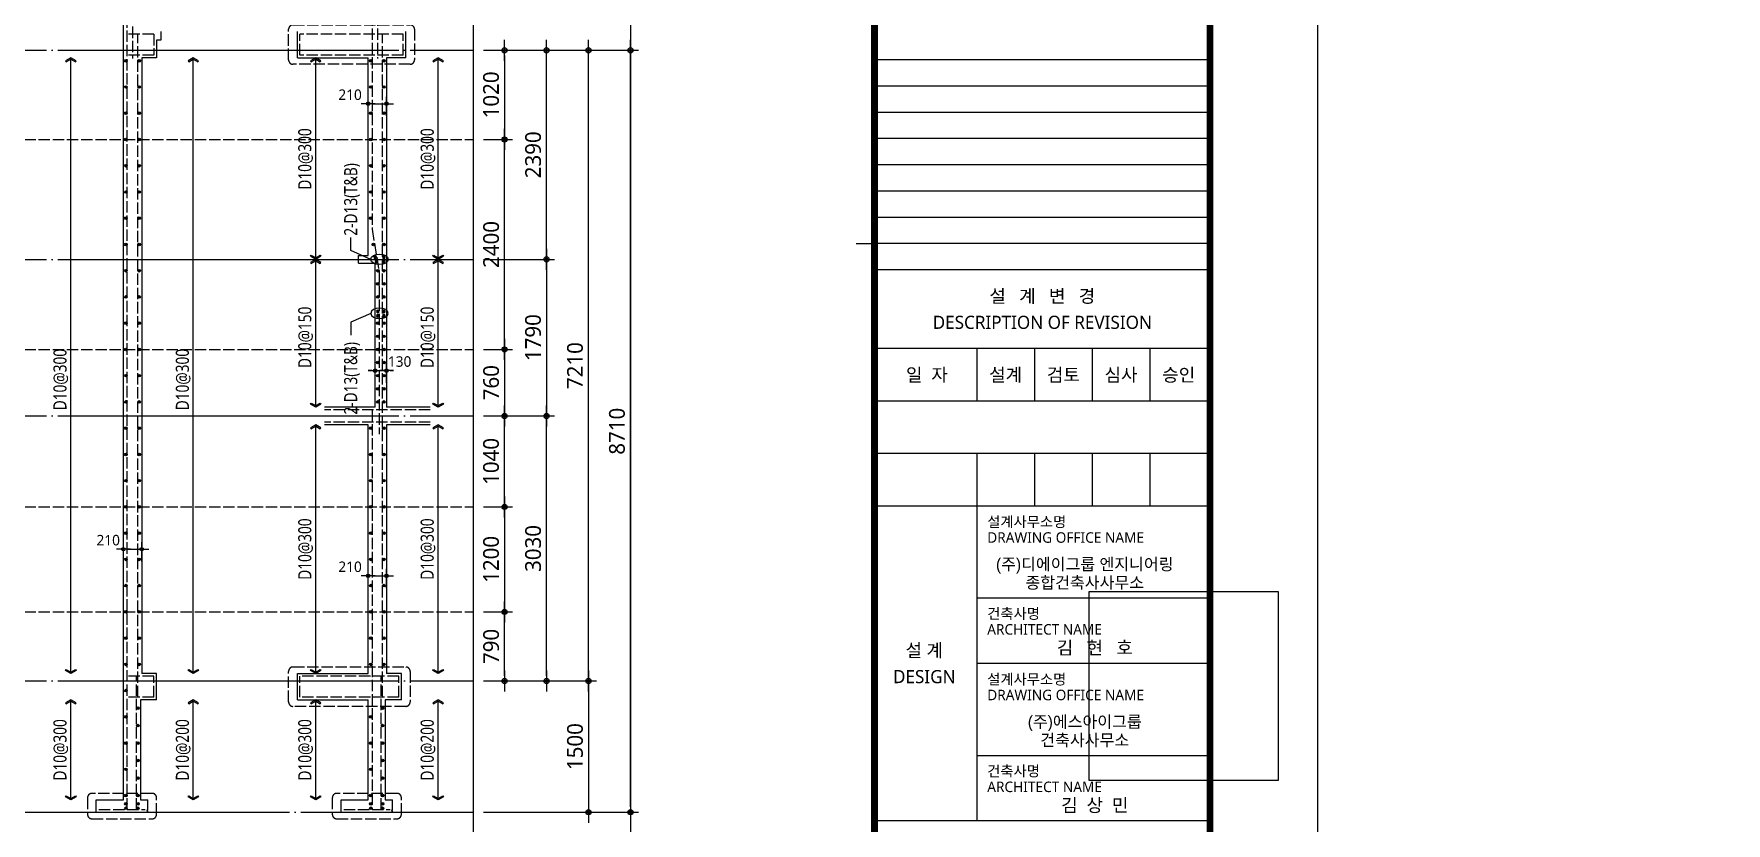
# Model space of a CAD drawing. Header units: millimetres. Extents: x 350420 to 672135, y -312840 to -44390.
# Drawn here: x 386196 to 405551, y -301645 to -292622 of the extents above; entities that cross this region are included whole.
import ezdxf
from ezdxf.enums import TextEntityAlignment as Align
from ezdxf.xclip import XClip

# ---------------------------------------------------------------- set-up
doc = ezdxf.new("R2010")
doc.units = ezdxf.units.MM
doc.header["$LTSCALE"] = 65
doc.header["$XCLIPFRAME"] = 0
for name, pattern in [('CEN', [62, 60, -1, 0, -1]), ('FORM_고양장항A-1BL-S-성능$0$HID', [2.3, 1.5, -0.8]), ('HID', [2.5, 2, -0.5]), ('XS-구조평면$0$CEN', [62, 60, -1, 0, -1]), ('XS-구조평면$0$HID', [2.3, 1.5, -0.8])]:
    doc.linetypes.add(name, pattern=pattern)
doc.layers.get('Defpoints').update_dxf_attribs({"color": 145})
for name, color, linetype in [('BAR', 2, 'Continuous'), ('BAR1', 3, 'Continuous'), ('BAR2', 3, 'HID'), ('BARR', 1, 'Continuous'), ('CEN', 1, 'CEN'), ('CEN1', 173, 'HID'), ('DIM', 7, 'Continuous'), ('FORM_고양장항A-1BL-S-성능$0$FORM', 7, 'Continuous'), ('FORM_고양장항A-1BL-S-성능$0$FTEXT', 3, 'Continuous'), ('FORM_고양장항A-1BL-S-성능$0$시흥장현 A-9BL(건축폼)$0$FORM TEXT', 7, 'Continuous'), ('LEADER', 7, 'Continuous'), ('T', 6, 'Continuous'), ('T1', 1, 'Continuous'), ('W1', 11, 'Continuous'), ('XS-구조평면$0$BEAM', 6, 'XS-구조평면$0$HID'), ('XS-구조평면$0$BEAM-1', 5, 'XS-구조평면$0$HID'), ('XS-구조평면$0$CEN', 1, 'XS-구조평면$0$CEN'), ('XS-구조평면$0$CROSS', 8, 'Continuous'), ('XS-구조평면$0$DASH', 8, 'Continuous'), ('XS-구조평면$0$DOWN', 9, 'Continuous'), ('XS-구조평면$0$STEEL', 9, 'Continuous'), ('XS-구조평면$0$W1', 4, 'Continuous'), ('XS-구조평면$0$W2', 9, 'Continuous'), ('XS-구조평면$0$발코니', 9, 'Continuous'), ('XS-구조평면$0$콘크리트난간', 9, 'Continuous'), ('단면', 4, 'Continuous')]:
    doc.layers.add(name, color=color, linetype=linetype)
for name, color, linetype, plot in [('DEFPOINT', 144, 'Continuous', False), ('FORM_고양장항A-1BL-S-성능$0$DEFPOINT', 144, 'Continuous', False), ('XS-구조평면$0$GRID', 166, 'Continuous', False), ('XS-구조평면$0$POINT', 7, 'Continuous', False)]:
    doc.layers.add(name, color=color, linetype=linetype, plot=plot)
doc.styles.add('FORM_고양장항A-1BL-S-성능$0$맑은고딕', font='malgun.ttf')
doc.styles.add('FORM_고양장항A-1BL-S-성능$0$시흥장현 A-9BL(건축폼)$0$FORM-의정부고산(건축)$0$돋움', font='Dotum.ttf')
doc.styles.add('XS-구조평면$0$맑은고딕', font='malgun.ttf')
doc.styles.add('맑은고딕', font='malgun.ttf')
doc.dimstyles.new('DIM_40', dxfattribs={"dimscale": 40, "dimtxt": 3, "dimasz": 1, "dimexe": 2, "dimexo": 1.5, "dimgap": 1, "dimtad": 1, "dimdec": 0, "dimzin": 0, "dimdsep": 46, "dimtxsty": '맑은고딕', "dimblk1": 'DIMDOT', "dimblk2": 'DIMDOT', "dimsah": 1, "dimcen": 0.09, "dimdle": 2, "dimclrd": 7, "dimclre": 7, "dimclrt": 6, "dimadec": 0, "dimazin": 0, "dimtfac": 1, "dimtdec": 0, "dimtix": 1, "dimtmove": 2, "dimatfit": 3, "dimldrblk": 'DIMDOT', "dimfxl": 0, "dimtolj": 1, "dimtzin": 0, "dimarcsym": 0})
doc.dimstyles.new('DIM_60', dxfattribs={"dimscale": 60, "dimtxt": 3, "dimasz": 1, "dimexe": 1.5, "dimexo": 2, "dimgap": 1, "dimtad": 1, "dimdec": 0, "dimzin": 0, "dimdsep": 46, "dimtxsty": '맑은고딕', "dimblk1": 'DIMDOT', "dimblk2": 'DIMDOT', "dimsah": 1, "dimcen": 0.09, "dimdle": 2, "dimclrd": 7, "dimclre": 7, "dimclrt": 3, "dimadec": 0, "dimazin": 0, "dimtfac": 1, "dimtdec": 0, "dimtix": 1, "dimtmove": 2, "dimatfit": 3, "dimldrblk": 'DIMDOT', "dimfxl": 0, "dimtolj": 1, "dimtzin": 0, "dimarcsym": 0})
picture_1 = doc.add_image_def('image1.jpg', size_in_pixel=(2126, 2126))
pattern_1 = [(180, (357657.822, -55557.577), (-43.75, 43.75), [43.75, -43.75])]

# ---------------------------------------------------------------- blocks, each defined once
blk = doc.blocks.new('XS-구조평면$0$U44AH-측-직')
at = {"layer": 'XS-구조평면$0$DASH'}
h = blk.add_hatch(dxfattribs=at)
h.set_pattern_fill('DASH', color=256, scale=350, style=0)
h.set_pattern_definition([(180, (363512.822, -52717.577), (-43.75, 43.75), [43.75, -43.75])])
h.paths.add_polyline_path([(5965, 6765), (6740, 6765), (6740, 7895), (5965, 7895)])
h = blk.add_hatch(dxfattribs=at)
h.set_pattern_fill('DASH', color=256, scale=350, style=0)
h.set_pattern_definition(pattern_1)
h.paths.add_polyline_path([(535, 3430), (535, 5075), (-60, 5075), (-60, 3430)])
at = {"layer": 'XS-구조평면$0$CEN'}
for p, q in [((0, 7925), (0, -1500)), ((3020, 7925), (3020, 4920)), ((5750, 7925), (5750, 6250)), ((5750, 7910), (6740, 7910)), ((6740, 7925), (6740, -1500)), ((0, 7710), (6740, 7710)), ((5450, 6550), (6740, 6550)), ((580, 5320), (580, 3130)), ((3060, 5320), (3060, 3130)), ((0, 5120), (3210, 5120)), ((3020, 3530), (3020, -1500)), ((0, 3330), (3210, 3330)), ((0, 0), (6740, 0)), ((5370, 0), (5370, -1500))]:
    blk.add_line(p, q, dxfattribs=at)
at = {"layer": 'XS-구조평면$0$POINT'}
for centre in [(0, 7710), (6740, 6550), (0, 0), (6740, 0)]:
    blk.add_circle(centre, 35, dxfattribs=at)
at = {"layer": 'XS-구조평면$0$STEEL'}
for p, q in [((5965, 7925), (6740, 7925)), ((5965, 7895), (6740, 7895))]:
    blk.add_line(p, q, dxfattribs=at)
at = {"layer": 'XS-구조평면$0$W1'}
for p, q in [((-360, 7925), (-360, -1500)), ((-60, 7925), (755, 7925)), ((755, 7625), (755, 7925)), ((2265, 7625), (2265, 7925)), ((2265, 7925), (3115, 7925)), ((3115, 7825), (3065, 7825)), ((3065, 7825), (3065, 7625)), ((3115, 7925), (3115, 7825)), ((4235, 7925), (4235, 7825)), ((4235, 7925), (5965, 7925)), ((4235, 7825), (4285, 7825)), ((4285, 7825), (4285, 7625)), ((5965, 7925), (5965, 6765)), ((-60, 7625), (755, 7625)), ((-60, 85), (-60, 7625)), ((2265, 7625), (3065, 7625)), ((4285, 7625), (5665, 7625)), ((5665, 7625), (5665, 6465)), ((2920, 6925), (2920, 6095)), ((2920, 6925), (3120, 6925)), ((3120, 6925), (3120, 6095)), ((5965, 6765), (6740, 6765)), ((5665, 6465), (6653, 6465)), ((6653, 6015), (6653, 6465)), ((2920, 6095), (3120, 6095)), ((6640, 535), (6640, 6015)), ((6640, 6015), (6653, 6015)), ((85, 3430), (3120, 3430)), ((85, 3243), (85, 3430)), ((3120, 3230), (3120, 3430)), ((390, 3243), (85, 3243)), ((390, 3230), (390, 3243)), ((390, 3230), (3120, 3230)), ((2920, 785), (2920, 2320)), ((2920, 2320), (3120, 2320)), ((3120, 785), (3120, 2320)), ((2920, 785), (3120, 785)), ((6640, 535), (6653, 535)), ((6653, 535), (6653, 85)), ((-60, 85), (1240, 85)), ((1240, -215), (1240, 85)), ((2750, 85), (3150, 85)), ((2750, -215), (2750, 85)), ((3150, -215), (3150, 85)), ((5260, 85), (6653, 85)), ((5260, -215), (5260, 85)), ((-60, -215), (1240, -215)), ((-60, -215), (-60, -1360)), ((2750, -215), (3150, -215)), ((5260, -215), (6740, -215)), ((5300, -925), (5440, -925)), ((5300, -925), (5300, -1360)), ((5440, -925), (5440, -1360)), ((6640, -1015), (6740, -1015)), ((6640, -1015), (6640, -1360)), ((-360, -1500), (1240, -1500)), ((-60, -1360), (1240, -1360)), ((1240, -1500), (1240, -1360)), ((2750, -1360), (3150, -1360)), ((2750, -1500), (2750, -1360)), ((2750, -1500), (3150, -1500)), ((3150, -1360), (3150, -1500)), ((5260, -1360), (5300, -1360)), ((5260, -1360), (5260, -1500)), ((5260, -1500), (5585, -1500)), ((5440, -1360), (5585, -1360)), ((5585, -1360), (5585, -1500)), ((6495, -1360), (6495, -1500)), ((6495, -1360), (6640, -1360)), ((6495, -1500), (6740, -1500))]:
    blk.add_line(p, q, dxfattribs=at)
at = {"layer": 'XS-구조평면$0$W2'}
for p, q in [((85, 5165), (3051, 5165)), ((85, 5165), (85, 5075)), ((85, 5075), (535, 5075)), ((535, 5075), (535, 3430)), ((625, 5075), (625, 3430)), ((625, 5075), (3051, 5075)), ((3051, 5075), (3051, 5165)), ((625, 3430), (535, 3430))]:
    blk.add_line(p, q, dxfattribs=at)
at = {"layer": 'XS-구조평면$0$발코니'}
for p, q in [((1240, -1360), (2750, -1360)), ((1240, -1500), (2750, -1500)), ((3150, -1360), (5260, -1360)), ((3150, -1500), (5260, -1500)), ((6495, -1360), (5585, -1360)), ((6495, -1500), (5585, -1500))]:
    blk.add_line(p, q, dxfattribs=at)
at = {"layer": 'XS-구조평면$0$콘크리트난간'}
for p, q in [((2265, 7925), (755, 7925)), ((2265, 7625), (755, 7625)), ((1240, 85), (2750, 85)), ((1240, -215), (2750, -215))]:
    blk.add_line(p, q, dxfattribs=at)
at = {"layer": 'Defpoints', "color": 0, "style": 'XS-구조평면$0$맑은고딕'}
blk.add_text('U44AH', height=50, dxfattribs=at).set_placement((160, -1550), align=Align.MIDDLE_LEFT)
blk = doc.blocks.new('XS-구조평면$0$U44AH')
at = {"layer": 'XS-구조평면$0$DASH'}
h = blk.add_hatch(dxfattribs=at)
h.set_pattern_fill('DASH', color=256, scale=350, style=0)
h.set_pattern_definition([(180, (363512.822, -52717.577), (-43.75, 43.75), [43.75, -43.75])])
h.paths.add_polyline_path([(5965, 6765), (6740, 6765), (6740, 7895), (5965, 7895)])
h = blk.add_hatch(dxfattribs=at)
h.set_pattern_fill('DASH', color=256, scale=350, style=0)
h.set_pattern_definition(pattern_1)
h.paths.add_polyline_path([(535, 3430), (535, 5075), (100, 5075), (100, 3430)])
at = {"layer": 'XS-구조평면$0$CEN'}
for p, q in [((0, 7925), (0, -1500)), ((3020, 7925), (3020, 4920)), ((5750, 7925), (5750, 6250)), ((5750, 7910), (6740, 7910)), ((6740, 7925), (6740, -1500)), ((0, 7710), (6740, 7710)), ((5450, 6550), (6740, 6550)), ((580, 5320), (580, 3130)), ((3060, 5320), (3060, 3130)), ((0, 5120), (3210, 5120)), ((3020, 3530), (3020, -1500)), ((0, 3330), (3210, 3330)), ((0, 0), (6740, 0)), ((5370, 0), (5370, -1500))]:
    blk.add_line(p, q, dxfattribs=at)
at = {"layer": 'XS-구조평면$0$POINT'}
for centre in [(0, 7710), (6740, 6550), (0, 0), (6740, 0)]:
    blk.add_circle(centre, 35, dxfattribs=at)
at = {"layer": 'XS-구조평면$0$STEEL'}
for p, q in [((5965, 7925), (6740, 7925)), ((5965, 7895), (6740, 7895))]:
    blk.add_line(p, q, dxfattribs=at)
at = {"layer": 'XS-구조평면$0$W1'}
for p, q in [((0, 7925), (755, 7925)), ((755, 7625), (755, 7925)), ((2265, 7625), (2265, 7925)), ((2265, 7925), (3115, 7925)), ((3115, 7825), (3065, 7825)), ((3065, 7825), (3065, 7625)), ((3115, 7925), (3115, 7825)), ((4235, 7925), (4235, 7825)), ((4235, 7925), (5965, 7925)), ((4235, 7825), (4285, 7825)), ((4285, 7825), (4285, 7625)), ((5965, 7925), (5965, 6765)), ((87, 7625), (755, 7625)), ((87, 7175), (87, 7625)), ((2265, 7625), (3065, 7625)), ((4285, 7625), (5665, 7625)), ((5665, 7625), (5665, 6465)), ((100, 7175), (87, 7175)), ((100, 3430), (100, 7175)), ((2920, 6925), (2920, 6095)), ((2920, 6925), (3120, 6925)), ((3120, 6925), (3120, 6095)), ((5965, 6765), (6740, 6765)), ((5665, 6465), (6653, 6465)), ((6653, 6015), (6653, 6465)), ((2920, 6095), (3120, 6095)), ((6640, 535), (6640, 6015)), ((6640, 6015), (6653, 6015)), ((100, 3430), (3120, 3430)), ((3120, 3230), (3120, 3430)), ((100, 535), (100, 3230)), ((100, 3230), (3120, 3230)), ((2920, 785), (2920, 2320)), ((2920, 2320), (3120, 2320)), ((3120, 785), (3120, 2320)), ((2920, 785), (3120, 785)), ((87, 535), (87, 85)), ((100, 535), (87, 535)), ((6640, 535), (6653, 535)), ((6653, 535), (6653, 85)), ((87, 85), (1240, 85)), ((1240, -215), (1240, 85)), ((2750, 85), (3150, 85)), ((2750, -215), (2750, 85)), ((3150, -215), (3150, 85)), ((5260, 85), (6653, 85)), ((5260, -215), (5260, 85)), ((100, -215), (1240, -215)), ((100, -215), (100, -1360)), ((2750, -215), (3150, -215)), ((5260, -215), (6740, -215)), ((5300, -925), (5440, -925)), ((5300, -925), (5300, -1360)), ((5440, -925), (5440, -1360)), ((6640, -1015), (6740, -1015)), ((6640, -1015), (6640, -1360)), ((0, -1500), (1240, -1500)), ((100, -1360), (1240, -1360)), ((1240, -1500), (1240, -1360)), ((2750, -1360), (3150, -1360)), ((2750, -1500), (2750, -1360)), ((2750, -1500), (3150, -1500)), ((3150, -1360), (3150, -1500)), ((5260, -1360), (5300, -1360)), ((5260, -1360), (5260, -1500)), ((5260, -1500), (5585, -1500)), ((5440, -1360), (5585, -1360)), ((5585, -1360), (5585, -1500)), ((6495, -1360), (6495, -1500)), ((6495, -1360), (6640, -1360)), ((6495, -1500), (6740, -1500))]:
    blk.add_line(p, q, dxfattribs=at)
at = {"layer": 'XS-구조평면$0$W2'}
for p, q in [((100, 5165), (3051, 5165)), ((100, 5165), (100, 5075)), ((100, 5075), (535, 5075)), ((535, 5075), (535, 3430)), ((625, 5075), (625, 3430)), ((625, 5075), (3051, 5075)), ((3051, 5075), (3051, 5165)), ((625, 3430), (535, 3430))]:
    blk.add_line(p, q, dxfattribs=at)
at = {"layer": 'XS-구조평면$0$발코니'}
for p, q in [((1240, -1360), (2750, -1360)), ((1240, -1500), (2750, -1500)), ((3150, -1360), (5260, -1360)), ((3150, -1500), (5260, -1500)), ((5585, -1360), (6495, -1360)), ((5585, -1500), (6495, -1500))]:
    blk.add_line(p, q, dxfattribs=at)
at = {"layer": 'XS-구조평면$0$콘크리트난간'}
for p, q in [((2265, 7925), (755, 7925)), ((2265, 7625), (755, 7625)), ((1240, 85), (2750, 85)), ((1240, -215), (2750, -215))]:
    blk.add_line(p, q, dxfattribs=at)
at = {"layer": 'Defpoints', "color": 0, "style": 'XS-구조평면$0$맑은고딕'}
blk.add_text('U44AH', height=50, dxfattribs=at).set_placement((160, -1550), align=Align.MIDDLE_LEFT)
blk = doc.blocks.new('XS-구조평면$0$44AH')
at = {"layer": 'XS-구조평면$0$CROSS'}
h = blk.add_hatch(dxfattribs=at)
h.set_pattern_fill('CROSS', color=256, scale=300)
h.set_pattern_definition([(0, (-630000, -15000), (75, 75), [37.5, -112.5]), (90, (-629981.25, -15018.75), (-75, 75), [37.5, -112.5])])
h.paths.add_polyline_path([(3051, 3430), (3051, 5075), (625, 5075), (625, 3430)])
at = {"layer": 'XS-구조평면$0$BEAM'}
blk.add_line((6640, -1015), (6640, -215), dxfattribs=at)
for points in [[(4285, 7625), (4285, 7925), (3065, 7925), (3065, 7625)], [(2920, 2320), (3120, 2320), (3120, 3230), (2920, 3230)]]:
    blk.add_lwpolyline(points, close=True, dxfattribs=at)
at = {"layer": 'XS-구조평면$0$BEAM-1'}
for p, q in [((3150, 85), (5260, 85)), ((5260, -215), (3150, -215)), ((5300, -925), (5300, -215)), ((5440, -925), (5440, -215))]:
    blk.add_line(p, q, dxfattribs=at)
at = {"layer": 'XS-구조평면$0$DOWN'}
blk.add_line((3051, 3430), (3051, 5075), dxfattribs=at)
at = {"layer": 'XS-구조평면$0$POINT'}
blk.add_circle((0, 0), 35, dxfattribs=at)
blk = doc.blocks.new('XS-구조평면', base_point=(1093553, 0))
at = {"layer": 'XS-구조평면$0$GRID'}
blk.add_line((0, 280000), (560000, 280000), dxfattribs=at)
at = {"xscale": -1.000000000000007, "rotation": 90}
for name in ['XS-구조평면$0$U44AH', 'XS-구조평면$0$44AH']:
    blk.add_blockref(name, (167710, 293480), dxfattribs=at)
at = {"rotation": 90}
for name in ['XS-구조평면$0$U44AH-측-직', 'XS-구조평면$0$44AH']:
    blk.add_blockref(name, (167710, 280000), dxfattribs=at)
blk = doc.blocks.new('DIMDOT')
at = {"layer": 'DIM', "linetype": 'Continuous'}
blk.add_line((-2, 0), (2, 0), dxfattribs=at)
for radius in [0.5, 0.25]:
    blk.add_circle((0, 0), radius, dxfattribs=at)
blk = doc.blocks.new('*D1602')
at = {"layer": 'Defpoints', "color": 0, "linetype": 'Continuous', "transparency": 16777216}
for p in [(391220, -292810), (393020, -292810), (391220, -301520)]:
    blk.add_point(p, dxfattribs=at)
at = {"layer": 'DIM', "color": 7, "linetype": 'Continuous', "lineweight": -2, "transparency": 16777216}
for p, q in [((391340, -292810), (393110, -292810)), ((393020, -301460), (393020, -292870)), ((391340, -301520), (393110, -301520))]:
    blk.add_line(p, q, dxfattribs=at)
at = {"layer": 'DIM', "color": 7, "linetype": 'Continuous', "lineweight": -2, "transparency": 16777216, "xscale": 60, "yscale": 60, "zscale": 60}
for p, rotation in [((393020, -292810), 90), ((393020, -301520), 270)]:
    blk.add_blockref('DIMDOT', p, dxfattribs=dict(at, rotation=rotation))
at = {"layer": 'DIM', "color": 3, "linetype": 'Continuous', "transparency": 16777216, "insert": (392866, -297165), "char_height": 180, "attachment_point": 5, "rotation": 90, "style": '맑은고딕'}
blk.add_mtext('\\A1;8710', dxfattribs=at)
blk = doc.blocks.new('*D1603')
at = {"layer": 'Defpoints', "color": 0, "linetype": 'Continuous', "transparency": 16777216}
for p in [(391220, -292810), (392540, -292810), (391220, -300020)]:
    blk.add_point(p, dxfattribs=at)
at = {"layer": 'DIM', "color": 7, "linetype": 'Continuous', "lineweight": -2, "transparency": 16777216}
for p, q in [((391340, -292810), (392630, -292810)), ((392540, -299960), (392540, -292870)), ((391340, -300020), (392630, -300020))]:
    blk.add_line(p, q, dxfattribs=at)
at = {"layer": 'DIM', "color": 7, "linetype": 'Continuous', "lineweight": -2, "transparency": 16777216, "xscale": 60, "yscale": 60, "zscale": 60}
for p, rotation in [((392540, -292810), 90), ((392540, -300020), 270)]:
    blk.add_blockref('DIMDOT', p, dxfattribs=dict(at, rotation=rotation))
at = {"layer": 'DIM', "color": 3, "linetype": 'Continuous', "transparency": 16777216, "insert": (392386, -296415), "char_height": 180, "attachment_point": 5, "rotation": 90, "style": '맑은고딕'}
blk.add_mtext('\\A1;7210', dxfattribs=at)
blk = doc.blocks.new('*D1604')
at = {"layer": 'Defpoints', "color": 0, "linetype": 'Continuous', "transparency": 16777216}
for p in [(391220, -300020), (391220, -301520), (392540, -301520)]:
    blk.add_point(p, dxfattribs=at)
at = {"layer": 'DIM', "color": 7, "linetype": 'Continuous', "lineweight": -2, "transparency": 16777216}
for p, q in [((391340, -300020), (392630, -300020)), ((392540, -300080), (392540, -301460)), ((391340, -301520), (392630, -301520))]:
    blk.add_line(p, q, dxfattribs=at)
at = {"layer": 'DIM', "color": 7, "linetype": 'Continuous', "lineweight": -2, "transparency": 16777216, "xscale": 60, "yscale": 60, "zscale": 60}
for p, rotation in [((392540, -300020), 90), ((392540, -301520), 270)]:
    blk.add_blockref('DIMDOT', p, dxfattribs=dict(at, rotation=rotation))
at = {"layer": 'DIM', "color": 3, "linetype": 'Continuous', "transparency": 16777216, "insert": (392386, -300770), "char_height": 180, "attachment_point": 5, "rotation": 90, "style": '맑은고딕'}
blk.add_mtext('\\A1;1500', dxfattribs=at)
blk = doc.blocks.new('*D1605')
at = {"layer": 'Defpoints', "color": 0, "linetype": 'Continuous', "transparency": 16777216}
for p in [(391220, -296990), (392060, -296990), (391220, -300020)]:
    blk.add_point(p, dxfattribs=at)
at = {"layer": 'DIM', "color": 7, "linetype": 'Continuous', "lineweight": -2, "transparency": 16777216}
for p, q in [((391340, -296990), (392150, -296990)), ((392060, -299960), (392060, -297050)), ((391340, -300020), (392150, -300020))]:
    blk.add_line(p, q, dxfattribs=at)
at = {"layer": 'DIM', "color": 7, "linetype": 'Continuous', "lineweight": -2, "transparency": 16777216, "xscale": 60, "yscale": 60, "zscale": 60}
for p, rotation in [((392060, -296990), 90), ((392060, -300020), 270)]:
    blk.add_blockref('DIMDOT', p, dxfattribs=dict(at, rotation=rotation))
at = {"layer": 'DIM', "color": 3, "linetype": 'Continuous', "transparency": 16777216, "insert": (391907, -298505), "char_height": 180, "attachment_point": 5, "rotation": 90, "style": '맑은고딕'}
blk.add_mtext('\\A1;3030', dxfattribs=at)
blk = doc.blocks.new('*D1606')
at = {"layer": 'Defpoints', "color": 0, "linetype": 'Continuous', "transparency": 16777216}
for p in [(391220, -295200), (391220, -296990), (392060, -296990)]:
    blk.add_point(p, dxfattribs=at)
at = {"layer": 'DIM', "color": 7, "linetype": 'Continuous', "lineweight": -2, "transparency": 16777216}
for p, q in [((391340, -295200), (392150, -295200)), ((392060, -295260), (392060, -296930)), ((391340, -296990), (392150, -296990))]:
    blk.add_line(p, q, dxfattribs=at)
at = {"layer": 'DIM', "color": 7, "linetype": 'Continuous', "lineweight": -2, "transparency": 16777216, "xscale": 60, "yscale": 60, "zscale": 60}
for p, rotation in [((392060, -295200), 90), ((392060, -296990), 270)]:
    blk.add_blockref('DIMDOT', p, dxfattribs=dict(at, rotation=rotation))
at = {"layer": 'DIM', "color": 3, "linetype": 'Continuous', "transparency": 16777216, "insert": (391906, -296095), "char_height": 180, "attachment_point": 5, "rotation": 90, "style": '맑은고딕'}
blk.add_mtext('\\A1;1790', dxfattribs=at)
blk = doc.blocks.new('*D1607')
at = {"layer": 'Defpoints', "color": 0, "linetype": 'Continuous', "transparency": 16777216}
for p in [(391220, -292810), (392060, -292810), (391220, -295200)]:
    blk.add_point(p, dxfattribs=at)
at = {"layer": 'DIM', "color": 7, "linetype": 'Continuous', "lineweight": -2, "transparency": 16777216}
for p, q in [((391340, -292810), (392150, -292810)), ((392060, -295140), (392060, -292870)), ((391340, -295200), (392150, -295200))]:
    blk.add_line(p, q, dxfattribs=at)
at = {"layer": 'DIM', "color": 7, "linetype": 'Continuous', "lineweight": -2, "transparency": 16777216, "xscale": 60, "yscale": 60, "zscale": 60}
for p, rotation in [((392060, -292810), 90), ((392060, -295200), 270)]:
    blk.add_blockref('DIMDOT', p, dxfattribs=dict(at, rotation=rotation))
at = {"layer": 'DIM', "color": 3, "linetype": 'Continuous', "transparency": 16777216, "insert": (391907, -294005), "char_height": 180, "attachment_point": 5, "rotation": 90, "style": '맑은고딕'}
blk.add_mtext('\\A1;2390', dxfattribs=at)
blk = doc.blocks.new('*D1627')
at = {"layer": 'Defpoints', "color": 0, "linetype": 'Continuous', "transparency": 16777216}
for p in [(391220, -290735), (391220, -292810), (393020, -292810)]:
    blk.add_point(p, dxfattribs=at)
at = {"layer": 'DIM', "color": 7, "linetype": 'Continuous', "lineweight": -2, "transparency": 16777216}
for p, q in [((391340, -290735), (393110, -290735)), ((393020, -290795), (393020, -292750)), ((391340, -292810), (393110, -292810))]:
    blk.add_line(p, q, dxfattribs=at)
at = {"layer": 'DIM', "color": 7, "linetype": 'Continuous', "lineweight": -2, "transparency": 16777216, "xscale": 60, "yscale": 60, "zscale": 60}
for p, rotation in [((393020, -290735), 90), ((393020, -292810), 270)]:
    blk.add_blockref('DIMDOT', p, dxfattribs=dict(at, rotation=rotation))
at = {"layer": 'DIM', "color": 3, "linetype": 'Continuous', "transparency": 16777216, "insert": (392867, -291772), "char_height": 180, "attachment_point": 5, "rotation": 90, "style": '맑은고딕'}
blk.add_mtext('\\A1;2075', dxfattribs=at)
blk = doc.blocks.new('보강근')
at = {"layer": 'BAR1'}
h = blk.add_hatch(color=256, dxfattribs=at)
edge = h.paths.add_edge_path()
edge.add_arc((0, 0), 15, 0, 360)
blk.add_circle((0, 0), 15, dxfattribs=at)
blk = doc.blocks.new('BAR')
at = {"layer": 'BARR'}
h = blk.add_hatch(color=256, dxfattribs=at)
edge = h.paths.add_edge_path()
edge.add_arc((0, 0), 15, 0, 360)
blk.add_circle((0, 0), 15, dxfattribs=at)
blk = doc.blocks.new('*D1650')
at = {"layer": 'Defpoints', "color": 0, "transparency": 16777216}
for p in [(390230, -298818), (390020, -299018), (390230, -299018)]:
    blk.add_point(p, dxfattribs=at)
at = {"layer": 'DIM', "color": 7, "lineweight": -2, "transparency": 16777216}
for p, q in [((390020, -298958), (390020, -298738)), ((390060, -298818), (390190, -298818)), ((390230, -298958), (390230, -298738))]:
    blk.add_line(p, q, dxfattribs=at)
at = {"layer": 'DIM', "color": 7, "lineweight": -2, "transparency": 16777216, "xscale": 40, "yscale": 40, "zscale": 40, "rotation": 180}
blk.add_blockref('DIMDOT', (390020, -298818), dxfattribs=at)
at = {"layer": 'DIM', "color": 7, "lineweight": -2, "transparency": 16777216, "xscale": 40, "yscale": 40, "zscale": 40}
blk.add_blockref('DIMDOT', (390230, -298818), dxfattribs=at)
at = {"layer": 'DIM', "color": 6, "transparency": 16777216, "insert": (389813, -298715), "char_height": 120, "attachment_point": 5, "style": '맑은고딕'}
blk.add_mtext('\\A1;210', dxfattribs=at)
blk = doc.blocks.new('*D1651')
at = {"layer": 'Defpoints', "color": 0, "transparency": 16777216}
for p in [(387430, -298514), (387220, -298714), (387430, -298714)]:
    blk.add_point(p, dxfattribs=at)
at = {"layer": 'DIM', "color": 7, "lineweight": -2, "transparency": 16777216}
for p, q in [((387220, -298654), (387220, -298434)), ((387430, -298654), (387430, -298434)), ((387260, -298514), (387390, -298514))]:
    blk.add_line(p, q, dxfattribs=at)
at = {"layer": 'DIM', "color": 7, "lineweight": -2, "transparency": 16777216, "xscale": 40, "yscale": 40, "zscale": 40, "rotation": 180}
blk.add_blockref('DIMDOT', (387220, -298514), dxfattribs=at)
at = {"layer": 'DIM', "color": 7, "lineweight": -2, "transparency": 16777216, "xscale": 40, "yscale": 40, "zscale": 40}
blk.add_blockref('DIMDOT', (387430, -298514), dxfattribs=at)
at = {"layer": 'DIM', "color": 6, "transparency": 16777216, "insert": (387047, -298411), "char_height": 120, "attachment_point": 5, "style": '맑은고딕'}
blk.add_mtext('\\A1;210', dxfattribs=at)
blk = doc.blocks.new('*D1652')
at = {"layer": 'Defpoints', "color": 0, "linetype": 'Continuous', "transparency": 16777216}
for p in [(391220, -299230), (391580, -299230), (391220, -300020)]:
    blk.add_point(p, dxfattribs=at)
at = {"layer": 'DIM', "color": 7, "linetype": 'Continuous', "lineweight": -2, "transparency": 16777216}
for p, q in [((391340, -299230), (391670, -299230)), ((391580, -299960), (391580, -299290)), ((391340, -300020), (391670, -300020))]:
    blk.add_line(p, q, dxfattribs=at)
at = {"layer": 'DIM', "color": 7, "linetype": 'Continuous', "lineweight": -2, "transparency": 16777216, "xscale": 60, "yscale": 60, "zscale": 60}
for p, rotation in [((391580, -299230), 90), ((391580, -300020), 270)]:
    blk.add_blockref('DIMDOT', p, dxfattribs=dict(at, rotation=rotation))
at = {"layer": 'DIM', "color": 3, "linetype": 'Continuous', "transparency": 16777216, "insert": (391427, -299625), "char_height": 180, "attachment_point": 5, "rotation": 90, "style": '맑은고딕'}
blk.add_mtext('\\A1;790', dxfattribs=at)
blk = doc.blocks.new('*D1653')
at = {"layer": 'Defpoints', "color": 0, "linetype": 'Continuous', "transparency": 16777216}
for p in [(391220, -298030), (391220, -299230), (391580, -299230)]:
    blk.add_point(p, dxfattribs=at)
at = {"layer": 'DIM', "color": 7, "linetype": 'Continuous', "lineweight": -2, "transparency": 16777216}
for p, q in [((391340, -298030), (391670, -298030)), ((391580, -298090), (391580, -299170)), ((391340, -299230), (391670, -299230))]:
    blk.add_line(p, q, dxfattribs=at)
at = {"layer": 'DIM', "color": 7, "linetype": 'Continuous', "lineweight": -2, "transparency": 16777216, "xscale": 60, "yscale": 60, "zscale": 60}
for p, rotation in [((391580, -298030), 90), ((391580, -299230), 270)]:
    blk.add_blockref('DIMDOT', p, dxfattribs=dict(at, rotation=rotation))
at = {"layer": 'DIM', "color": 3, "linetype": 'Continuous', "transparency": 16777216, "insert": (391426, -298630), "char_height": 180, "attachment_point": 5, "rotation": 90, "style": '맑은고딕'}
blk.add_mtext('\\A1;1200', dxfattribs=at)
blk = doc.blocks.new('*D1654')
at = {"layer": 'Defpoints', "color": 0, "linetype": 'Continuous', "transparency": 16777216}
for p in [(391220, -296990), (391580, -296990), (391220, -298030)]:
    blk.add_point(p, dxfattribs=at)
at = {"layer": 'DIM', "color": 7, "linetype": 'Continuous', "lineweight": -2, "transparency": 16777216}
for p, q in [((391340, -296990), (391670, -296990)), ((391580, -297970), (391580, -297050)), ((391340, -298030), (391670, -298030))]:
    blk.add_line(p, q, dxfattribs=at)
at = {"layer": 'DIM', "color": 7, "linetype": 'Continuous', "lineweight": -2, "transparency": 16777216, "xscale": 60, "yscale": 60, "zscale": 60}
for p, rotation in [((391580, -296990), 90), ((391580, -298030), 270)]:
    blk.add_blockref('DIMDOT', p, dxfattribs=dict(at, rotation=rotation))
at = {"layer": 'DIM', "color": 3, "linetype": 'Continuous', "transparency": 16777216, "insert": (391426, -297510), "char_height": 180, "attachment_point": 5, "rotation": 90, "style": '맑은고딕'}
blk.add_mtext('\\A1;1040', dxfattribs=at)
blk = doc.blocks.new('*D1655')
at = {"layer": 'Defpoints', "color": 0, "linetype": 'Continuous', "transparency": 16777216}
for p in [(391220, -292810), (391220, -293830), (391580, -293830)]:
    blk.add_point(p, dxfattribs=at)
at = {"layer": 'DIM', "color": 7, "linetype": 'Continuous', "lineweight": -2, "transparency": 16777216}
for p, q in [((391340, -292810), (391670, -292810)), ((391580, -292870), (391580, -293770)), ((391340, -293830), (391670, -293830))]:
    blk.add_line(p, q, dxfattribs=at)
at = {"layer": 'DIM', "color": 7, "linetype": 'Continuous', "lineweight": -2, "transparency": 16777216, "xscale": 60, "yscale": 60, "zscale": 60}
for p, rotation in [((391580, -292810), 90), ((391580, -293830), 270)]:
    blk.add_blockref('DIMDOT', p, dxfattribs=dict(at, rotation=rotation))
at = {"layer": 'DIM', "color": 3, "linetype": 'Continuous', "transparency": 16777216, "insert": (391426, -293320), "char_height": 180, "attachment_point": 5, "rotation": 90, "style": '맑은고딕'}
blk.add_mtext('\\A1;1020', dxfattribs=at)
blk = doc.blocks.new('*D1656')
at = {"layer": 'Defpoints', "color": 0, "linetype": 'Continuous', "transparency": 16777216}
for p in [(391220, -293830), (391580, -293830), (391220, -296230)]:
    blk.add_point(p, dxfattribs=at)
at = {"layer": 'DIM', "color": 7, "linetype": 'Continuous', "lineweight": -2, "transparency": 16777216}
for p, q in [((391340, -293830), (391670, -293830)), ((391580, -296170), (391580, -293890)), ((391340, -296230), (391670, -296230))]:
    blk.add_line(p, q, dxfattribs=at)
at = {"layer": 'DIM', "color": 7, "linetype": 'Continuous', "lineweight": -2, "transparency": 16777216, "xscale": 60, "yscale": 60, "zscale": 60}
for p, rotation in [((391580, -293830), 90), ((391580, -296230), 270)]:
    blk.add_blockref('DIMDOT', p, dxfattribs=dict(at, rotation=rotation))
at = {"layer": 'DIM', "color": 3, "linetype": 'Continuous', "transparency": 16777216, "insert": (391427, -295030), "char_height": 180, "attachment_point": 5, "rotation": 90, "style": '맑은고딕'}
blk.add_mtext('\\A1;2400', dxfattribs=at)
blk = doc.blocks.new('*D1657')
at = {"layer": 'Defpoints', "color": 0, "linetype": 'Continuous', "transparency": 16777216}
for p in [(391220, -296230), (391220, -296990), (391580, -296990)]:
    blk.add_point(p, dxfattribs=at)
at = {"layer": 'DIM', "color": 7, "linetype": 'Continuous', "lineweight": -2, "transparency": 16777216}
for p, q in [((391340, -296230), (391670, -296230)), ((391580, -296290), (391580, -296930)), ((391340, -296990), (391670, -296990))]:
    blk.add_line(p, q, dxfattribs=at)
at = {"layer": 'DIM', "color": 7, "linetype": 'Continuous', "lineweight": -2, "transparency": 16777216, "xscale": 60, "yscale": 60, "zscale": 60}
for p, rotation in [((391580, -296230), 90), ((391580, -296990), 270)]:
    blk.add_blockref('DIMDOT', p, dxfattribs=dict(at, rotation=rotation))
at = {"layer": 'DIM', "color": 3, "linetype": 'Continuous', "transparency": 16777216, "insert": (391427, -296610), "char_height": 180, "attachment_point": 5, "rotation": 90, "style": '맑은고딕'}
blk.add_mtext('\\A1;760', dxfattribs=at)
blk = doc.blocks.new('*D1695')
at = {"layer": 'Defpoints', "color": 0, "transparency": 16777216}
for p in [(390230, -296472), (390100, -296672), (390230, -296672)]:
    blk.add_point(p, dxfattribs=at)
at = {"layer": 'DIM', "color": 7, "lineweight": -2, "transparency": 16777216}
for p, q in [((390060, -296472), (390020, -296472)), ((390100, -296612), (390100, -296392)), ((390100, -296472), (390230, -296472)), ((390230, -296612), (390230, -296392)), ((390270, -296472), (390310, -296472))]:
    blk.add_line(p, q, dxfattribs=at)
at = {"layer": 'DIM', "color": 7, "lineweight": -2, "transparency": 16777216, "xscale": 40, "yscale": 40, "zscale": 40}
blk.add_blockref('DIMDOT', (390100, -296472), dxfattribs=at)
at = {"layer": 'DIM', "color": 7, "lineweight": -2, "transparency": 16777216, "xscale": 40, "yscale": 40, "zscale": 40, "rotation": 180}
blk.add_blockref('DIMDOT', (390230, -296472), dxfattribs=at)
at = {"layer": 'DIM', "color": 6, "transparency": 16777216, "insert": (390380, -296369), "char_height": 120, "attachment_point": 5, "style": '맑은고딕'}
blk.add_mtext('\\A1;130', dxfattribs=at)
blk = doc.blocks.new('*D1696')
at = {"layer": 'Defpoints', "color": 0, "transparency": 16777216}
for p in [(390230, -293421), (390020, -293621), (390230, -293621)]:
    blk.add_point(p, dxfattribs=at)
at = {"layer": 'DIM', "color": 7, "lineweight": -2, "transparency": 16777216}
for p, q in [((390020, -293561), (390020, -293341)), ((390230, -293561), (390230, -293341)), ((390060, -293421), (390190, -293421))]:
    blk.add_line(p, q, dxfattribs=at)
at = {"layer": 'DIM', "color": 7, "lineweight": -2, "transparency": 16777216, "xscale": 40, "yscale": 40, "zscale": 40, "rotation": 180}
blk.add_blockref('DIMDOT', (390020, -293421), dxfattribs=at)
at = {"layer": 'DIM', "color": 7, "lineweight": -2, "transparency": 16777216, "xscale": 40, "yscale": 40, "zscale": 40}
blk.add_blockref('DIMDOT', (390230, -293421), dxfattribs=at)
at = {"layer": 'DIM', "color": 6, "transparency": 16777216, "insert": (389813, -293319), "char_height": 120, "attachment_point": 5, "style": '맑은고딕'}
blk.add_mtext('\\A1;210', dxfattribs=at)
blk = doc.blocks.new('FORM_고양장항A-1BL-S-성능')
at = {"layer": 'FORM_고양장항A-1BL-S-성능$0$DEFPOINT', "linetype": 'FORM_고양장항A-1BL-S-성능$0$HID'}
for p, q in [((820, 327), (757, 327)), ((820, 317), (757, 317)), ((820, 307), (757, 307)), ((820, 297), (757, 297))]:
    blk.add_line(p, q, dxfattribs=at)
at = {"layer": 'FORM_고양장항A-1BL-S-성능$0$DEFPOINT', "color": 1}
blk.add_line((753, 297), (756, 297), dxfattribs=at)
at = {"layer": 'FORM_고양장항A-1BL-S-성능$0$DEFPOINT'}
blk.add_lwpolyline([(0, 594), (0, 0), (841, 0), (841, 594), (0, 594)], dxfattribs=at)
at = {"layer": 'FORM_고양장항A-1BL-S-성능$0$FORM'}
for p, q in [((820, 332), (757, 332)), ((820, 322), (757, 322)), ((820, 312), (757, 312)), ((820, 302), (757, 302)), ((820, 292), (757, 292)), ((820, 292), (757, 292)), ((820, 277), (757, 277)), ((776, 277), (776, 267)), ((787, 277), (787, 267)), ((798, 277), (798, 267)), ((809, 277), (809, 267)), ((820, 267), (757, 267)), ((820, 257), (757, 257)), ((776, 257), (776, 247)), ((787, 257), (787, 247)), ((798, 257), (798, 247)), ((809, 257), (809, 247)), ((820, 247), (757, 247)), ((776, 247), (776, 187)), ((776, 229.5), (820, 229.5)), ((820, 217), (776, 217)), ((776, 199.5), (820, 199.5)), ((820, 187), (757, 187))]:
    blk.add_line(p, q, dxfattribs=at)
for points in [[(25, 573), (25, 21), (757, 21), (757, 573)], [(26, 572), (26, 22), (756, 22), (756, 572)], [(757, 572), (757, 22), (820, 22), (820, 572)]]:
    blk.add_lwpolyline(points, close=True, dxfattribs=at)
at = {"layer": 'FORM_고양장항A-1BL-S-성능$0$FORM', "const_width": 1}
blk.add_lwpolyline([(25.5, 572.5), (25.5, 21.5), (756.5, 21.5), (756.5, 572.5)], close=True, dxfattribs=at)
blk.add_lwpolyline([(757, 21.5), (820.5, 21.5), (820.5, 572.5), (757, 572.5)], dxfattribs=at)
at = {"layer": 'FORM_고양장항A-1BL-S-성능$0$FORM'}
blk.add_lwpolyline([(757, 21), (821, 21), (821, 573), (757, 573)], dxfattribs=at)
at = {"layer": 'FORM_고양장항A-1BL-S-성능$0$FTEXT', "style": 'FORM_고양장항A-1BL-S-성능$0$맑은고딕'}
for s, p in [('설   계   변   경', (788.5, 287)), ('DESCRIPTION OF REVISION', (788.5, 282)), ('일  자', (766.5, 272)), ('설계', (781.5, 272)), ('검토', (792.5, 272)), ('심사', (803.5, 272)), ('승인', (814.5, 272)), ('설 계', (766, 219.5)), ('김   현   호', (798.5, 220)), ('DESIGN', (766, 214.5)), ('김  상  민', (798.5, 190))]:
    blk.add_text(s, height=2.5, dxfattribs=at).set_placement(p, align=Align.MIDDLE_CENTER)
for s, p in [('설계사무소명', (778, 244)), ('DRAWING OFFICE NAME', (778, 241)), ('건축사명', (778, 226.5)), ('ARCHITECT NAME', (778, 223.5)), ('설계사무소명', (778, 214)), ('DRAWING OFFICE NAME', (778, 211)), ('건축사명', (778, 196.5)), ('ARCHITECT NAME', (778, 193.5))]:
    blk.add_text(s, height=2, dxfattribs=at).set_placement(p, align=Align.MIDDLE_LEFT)
at = {"layer": 'FORM_고양장항A-1BL-S-성능$0$시흥장현 A-9BL(건축폼)$0$FORM TEXT', "color": 3, "style": 'FORM_고양장항A-1BL-S-성능$0$시흥장현 A-9BL(건축폼)$0$FORM-의정부고산(건축)$0$돋움'}
for s, p in [('(주)디에이그룹 엔지니어링', (796.59, 235.91)), ('종합건축사사무소', (796.59, 232.41)), ('(주)에스아이그룹', (796.59, 205.91)), ('건축사사무소', (796.59, 202.41))]:
    blk.add_text(s, height=2.25, dxfattribs=at).set_placement(p, align=Align.MIDDLE_CENTER)
at = {"color": 7, "true_color": 0xffffff}
image = blk.add_image(picture_1, insert=(797.45, 194.73), size_in_units=(36, 36), dxfattribs=at)
image.dxf.flags = 7

msp = doc.modelspace()

# ---------------------------------------------------------------- linework, layer by layer
at = {"layer": 'BAR2'}
for p, q in [((387265, -301490), (387265, -283115)), ((387325, -283115), (387325, -292905)), ((390065, -288175), (390065, -294855)), ((390125, -288175), (390125, -292905)), ((387570, -292625), (387265, -292625)), ((387385, -300205), (387385, -292625)), ((387570, -292625), (387570, -292865)), ((390420, -292625), (389240, -292625)), ((389240, -292865), (389240, -292625)), ((390185, -300205), (390185, -292625)), ((390420, -292865), (390420, -292625)), ((387570, -292865), (387265, -292865)), ((390420, -292865), (389240, -292865)), ((390065, -294855), (390145, -295335)), ((390145, -295335), (390145, -297200)), ((390730, -296920), (389520, -296920)), ((390730, -297060), (389520, -297060)), ((390065, -296920), (390065, -301490)), ((387570, -299965), (387265, -299965)), ((387370, -301490), (387370, -299965)), ((387570, -300205), (387570, -299965)), ((390370, -299965), (389240, -299965)), ((389240, -300205), (389240, -299965)), ((390170, -301490), (390170, -299965)), ((390370, -300205), (390370, -299965)), ((387570, -300205), (387265, -300205)), ((390370, -300205), (389240, -300205)), ((386940, -301490), (387470, -301490)), ((389740, -301490), (390270, -301490))]:
    msp.add_line(p, q, dxfattribs=at)
at = {"layer": 'CEN'}
for p, q in [((382440, -292810), (391220, -292810)), ((382440, -295200), (391220, -295200)), ((382440, -296990), (391220, -296990)), ((382440, -300020), (391220, -300020)), ((385220, -301520), (391220, -301520))]:
    msp.add_line(p, q, dxfattribs=at)
at = {"layer": 'CEN1'}
for p, q in [((381700, -293830), (391220, -293830)), ((381700, -296230), (391220, -296230)), ((381700, -298030), (391220, -298030)), ((381700, -299230), (391220, -299230))]:
    msp.add_line(p, q, dxfattribs=at)
at = {"layer": 'DEFPOINT'}
for points in [[(354980, -280095), (393020, -280095), (393020, -311020), (354980, -311020)], [(356780, -281595), (391220, -281595), (391220, -309520), (356780, -309520)]]:
    msp.add_lwpolyline(points, close=True, dxfattribs=at)
at = {"layer": 'LEADER', "linetype": 'HID'}
for points in [[(389160, -292520), (390500, -292520, -0.4142136), (390550, -292570), (390550, -292920, -0.4142136), (390500, -292970), (389160, -292970, -0.4142136), (389110, -292920), (389110, -292570, -0.4142136)], [(389160, -299860), (390450, -299860, -0.4142136), (390500, -299910), (390500, -300260, -0.4142136), (390450, -300310), (389160, -300310, -0.4142136), (389110, -300260), (389110, -299910, -0.4142136)], [(386860, -301595), (387550, -301595, 0.4142136), (387600, -301545), (387600, -301355, 0.4142136), (387550, -301305), (386860, -301305, 0.4142136), (386810, -301355), (386810, -301545, 0.4142136)], [(389660, -301595), (390350, -301595, 0.4142136), (390400, -301545), (390400, -301355, 0.4142136), (390350, -301305), (389660, -301305, 0.4142136), (389610, -301355), (389610, -301545, 0.4142136)]]:
    msp.add_lwpolyline(points, format="xyb", close=True, dxfattribs=at)
at = {"layer": 'LEADER'}
for points in [[(386620, -299935), (386560, -299900.4), (386567.5, -299887.4), (386620, -299917.7), (386672.5, -299887.4), (386680, -299900.4), (386620, -299935), (386620, -292895), (386560, -292929.6), (386567.5, -292942.6), (386620, -292912.3), (386672.5, -292942.6), (386680, -292929.6), (386620, -292895)], [(388020, -299935), (387960, -299900.4), (387967.5, -299887.4), (388020, -299917.7), (388072.5, -299887.4), (388080, -299900.4), (388020, -299935), (388020, -292895), (387960, -292929.6), (387967.5, -292942.6), (388020, -292912.3), (388072.5, -292942.6), (388080, -292929.6), (388020, -292895)], [(389420, -295200), (389360, -295165.4), (389367.5, -295152.4), (389420, -295182.7), (389472.5, -295152.4), (389480, -295165.4), (389420, -295200), (389420, -292895), (389360, -292929.6), (389367.5, -292942.6), (389420, -292912.3), (389472.5, -292942.6), (389480, -292929.6), (389420, -292895)], [(390820, -295200), (390760, -295165.4), (390767.5, -295152.4), (390820, -295182.7), (390872.5, -295152.4), (390880, -295165.4), (390820, -295200), (390820, -292895), (390760, -292929.6), (390767.5, -292942.6), (390820, -292912.3), (390872.5, -292942.6), (390880, -292929.6), (390820, -292895)], [(390050, -295200), (389820, -295100), (389820, -294950)], [(389420, -296890), (389360, -296855.4), (389367.5, -296842.4), (389420, -296872.7), (389472.5, -296842.4), (389480, -296855.4), (389420, -296890), (389420, -295200), (389360, -295234.6), (389367.5, -295247.6), (389420, -295217.3), (389472.5, -295247.6), (389480, -295234.6), (389420, -295200)], [(390820, -296890), (390760, -296855.4), (390767.5, -296842.4), (390820, -296872.7), (390872.5, -296842.4), (390880, -296855.4), (390820, -296890), (390820, -295200), (390760, -295234.6), (390767.5, -295247.6), (390820, -295217.3), (390872.5, -295247.6), (390880, -295234.6), (390820, -295200)], [(390050, -295817.6), (389820, -295917.6), (389820, -296067.6)], [(389420, -299935), (389360, -299900.4), (389367.5, -299887.4), (389420, -299917.7), (389472.5, -299887.4), (389480, -299900.4), (389420, -299935), (389420, -297090), (389360, -297124.6), (389367.5, -297137.6), (389420, -297107.3), (389472.5, -297137.6), (389480, -297124.6), (389420, -297090)], [(390820, -299935), (390760, -299900.4), (390767.5, -299887.4), (390820, -299917.7), (390872.5, -299887.4), (390880, -299900.4), (390820, -299935), (390820, -297090), (390760, -297124.6), (390767.5, -297137.6), (390820, -297107.3), (390872.5, -297137.6), (390880, -297124.6), (390820, -297090)], [(386620, -301380), (386560, -301345.4), (386567.5, -301332.4), (386620, -301362.7), (386672.5, -301332.4), (386680, -301345.4), (386620, -301380), (386620, -300235), (386560, -300269.6), (386567.5, -300282.6), (386620, -300252.3), (386672.5, -300282.6), (386680, -300269.6), (386620, -300235)], [(388020, -301380), (387960, -301345.4), (387967.5, -301332.4), (388020, -301362.7), (388072.5, -301332.4), (388080, -301345.4), (388020, -301380), (388020, -300235), (387960, -300269.6), (387967.5, -300282.6), (388020, -300252.3), (388072.5, -300282.6), (388080, -300269.6), (388020, -300235)], [(389420, -301380), (389360, -301345.4), (389367.5, -301332.4), (389420, -301362.7), (389472.5, -301332.4), (389480, -301345.4), (389420, -301380), (389420, -300235), (389360, -300269.6), (389367.5, -300282.6), (389420, -300252.3), (389472.5, -300282.6), (389480, -300269.6), (389420, -300235)], [(390820, -301380), (390760, -301345.4), (390767.5, -301332.4), (390820, -301362.7), (390872.5, -301332.4), (390880, -301345.4), (390820, -301380), (390820, -300235), (390760, -300269.6), (390767.5, -300282.6), (390820, -300252.3), (390872.5, -300282.6), (390880, -300269.6), (390820, -300235)]]:
    msp.add_lwpolyline(points, dxfattribs=at)
msp.add_ellipse((390150, -295200), major_axis=(-100, 0), ratio=0.6, dxfattribs=at)
at = {"layer": 'LEADER', "extrusion": (0, 0, -1)}
msp.add_ellipse((390150, -295817.6), major_axis=(-100, 0), ratio=0.6, dxfattribs=at)
at = {"layer": 'W1'}
for p, q in [((387650, -292595), (387650, -292695)), ((387650, -292695), (387600, -292695)), ((387600, -292695), (387600, -292895)), ((387600, -292895), (387430, -292895)), ((390100, -296890), (389520, -296890)), ((390730, -296890), (390230, -296890)), ((390020, -297090), (389520, -297090)), ((390730, -297090), (390230, -297090))]:
    msp.add_line(p, q, dxfattribs=at)
at = {"layer": '단면'}
for p, q in [((387220, -301380), (387220, -283075)), ((387220, -293645), (387220, -283075)), ((389210, -292895), (389210, -292595)), ((390450, -292895), (390450, -292595)), ((387430, -292895), (387430, -299935)), ((389210, -292895), (390020, -292895)), ((390020, -295155), (390020, -292895)), ((390230, -292895), (390230, -296890)), ((390450, -292895), (390230, -292895)), ((389910, -295155), (390020, -295155)), ((389910, -295245), (389910, -295155)), ((389910, -295245), (390100, -295245)), ((390100, -296890), (390100, -295245)), ((390020, -299935), (390020, -297090)), ((390230, -297090), (390230, -299935)), ((387600, -299935), (387430, -299935)), ((387600, -300235), (387600, -299935)), ((389210, -299935), (390020, -299935)), ((389210, -300235), (389210, -299935)), ((390400, -299935), (390230, -299935)), ((390400, -300235), (390400, -299935)), ((387415, -300235), (387415, -301380)), ((387600, -300235), (387415, -300235)), ((389210, -300235), (390020, -300235)), ((390020, -301380), (390020, -300235)), ((390215, -300235), (390215, -301380)), ((390400, -300235), (390215, -300235)), ((386910, -301380), (387220, -301380)), ((386910, -301520), (386910, -301380)), ((386910, -301520), (387220, -301520)), ((387220, -301520), (387487, -301520)), ((387415, -301380), (387500, -301380)), ((387500, -301495), (387500, -301380)), ((389710, -301380), (390020, -301380)), ((389710, -301520), (389710, -301380)), ((389710, -301520), (390020, -301520)), ((390020, -301520), (390287, -301520)), ((390215, -301380), (390300, -301380)), ((390300, -301495), (390300, -301380))]:
    msp.add_line(p, q, dxfattribs=at)
for points in [[(387500, -301495), (387487, -301497), (387487, -301502), (387496, -301504), (387496, -301511, -0.4142136), (387487, -301520)], [(390300, -301495), (390287, -301497), (390287, -301502), (390296, -301504), (390296, -301511, -0.4142136), (390287, -301520)]]:
    msp.add_lwpolyline(points, format="xyb", dxfattribs=at)

# ---------------------------------------------------------------- block references
at = {"xscale": 60, "yscale": 60, "zscale": 60}
msp.add_blockref('FORM_고양장항A-1BL-S-성능', (350420, -312840), dxfattribs=at)
ref = msp.add_blockref('XS-구조평면', (1318322.5, -581160))
XClip(ref).set_block_clipping_path([(132009.9999999982, 277639.9999999972), (160449.9999999896, 299564.9999999953)])
at = {"layer": 'BAR'}
for p in [(387250, -292930), (387400, -292930), (390049.9, -292930), (390200, -292930), (387250, -293230), (387400, -293230), (390049.9, -293230), (390200, -293230), (387250, -293530), (387400, -293530), (390049.9, -293530), (390200, -293530), (387250, -293830), (387400, -293830), (390049.9, -293830), (390200, -293830), (387250, -294130), (387400, -294130), (390049.9, -294130), (390200, -294130), (387250, -294430), (387400, -294430), (390049.9, -294430), (390200, -294430), (387250, -294730), (387400, -294730), (390049.9, -294730), (390200, -294730), (387250, -295030), (387400, -295030), (390079.2, -295030), (390200, -295030), (387250, -295330), (387400, -295330), (390130, -295330), (390200, -295330), (390130, -295480), (390200, -295480), (387250, -295630), (387400, -295630), (390130, -295630), (390200, -295630), (387250, -295930), (387400, -295930), (390130, -295930), (390200, -295930), (390130, -296080), (390200, -296080), (387250, -296230), (387400, -296230), (390130, -296230), (390200, -296230), (390130, -296380), (390200, -296380), (387250, -296530), (387400, -296530), (390130, -296530), (390130, -296680), (390200, -296530), (390200, -296680), (387250, -296830), (387400, -296830), (390130, -296830), (390200, -296830), (387250, -297130), (387400, -297130), (390050, -297130), (390200, -297130), (387250, -297430), (387400, -297430), (390050, -297430), (390200, -297430), (387250, -297730), (387400, -297730), (390050, -297730), (390200, -297730), (387250, -298030), (387400, -298030), (390050, -298030), (390200, -298030), (387250, -298330), (387400, -298330), (390050, -298330), (390200, -298330), (387250, -298630), (387400, -298630), (390050, -298630), (390200, -298630), (387250, -298930), (387400, -298930), (390050, -298930), (390200, -298930), (387250, -299230), (387400, -299230), (390050, -299230), (390200, -299230), (387250, -299530), (387400, -299530), (390050, -299530), (390200, -299530), (387250, -299830), (387400, -299830), (390050, -299830), (390200, -299830), (387250, -300130), (387385, -300330), (390185, -300330), (387250, -300430), (387385, -300530), (390050, -300430), (390185, -300530), (387250, -300730), (387385, -300730), (390050, -300730), (390185, -300730), (387385, -300930), (390185, -300930), (387250, -301030), (387385, -301130), (390050, -301030), (390185, -301130), (387250, -301330), (387385, -301330), (390050, -301330), (390185, -301330)]:
    msp.add_blockref('BAR', p, dxfattribs=at)
at = {"layer": 'BAR1', "xscale": -1, "rotation": 270}
for p in [(390100.6, -295175), (390113.5, -295225), (390200, -295175), (390200, -295225), (390130, -295795), (390130, -295845), (390200, -295795), (390200, -295845)]:
    msp.add_blockref('보강근', p, dxfattribs=at)
at = {"layer": 'BAR1', "rotation": 179.9999999999924}
for p in [(387250, -301425), (387250, -301475), (387385, -301425), (387385, -301475), (390050, -301425), (390050, -301475), (390185, -301425), (390185, -301475)]:
    msp.add_blockref('보강근', p, dxfattribs=at)

# ---------------------------------------------------------------- texts
at = {"layer": 'T', "color": 6, "style": '맑은고딕', "width": 0.8}
for s, p in [('D10@300', (389295, -294052.6)), ('D10@300', (390695, -294052.6)), ('D10@150', (389295, -296091.3)), ('D10@150', (390695, -296091.3)), ('D10@300', (386495, -296574.5)), ('D10@300', (387895, -296574.5)), ('D10@300', (389295, -298512.1)), ('D10@300', (390695, -298512.1)), ('D10@300', (386495, -300807.5)), ('D10@200', (387895, -300807.5)), ('D10@300', (389295, -300807.5)), ('D10@200', (390695, -300807.5))]:
    msp.add_text(s, height=150, rotation=90, dxfattribs=at).set_placement(p, align=Align.MIDDLE_CENTER)
at = {"layer": 'T1', "style": '맑은고딕', "width": 0.8}
for p in [(389820, -294930), (389820, -296974.6)]:
    msp.add_text('2-D13(T&B)', height=150, rotation=90, dxfattribs=at).set_placement(p, align=Align.MIDDLE_LEFT)

# ---------------------------------------------------------------- dimensions: what is measured, and where the dimension line sits
at = {"layer": 'DIM', "linetype": 'Continuous'}
for base, p1, p2, angle, picture, middle in [((393020, -292810), (391220, -290735), (391220, -292810), 270, '*D1627', (392867, -291772.5)), ((393020, -292810), (391220, -301520), (391220, -292810), 90, '*D1602', (392866.5, -297165)), ((392540, -292810), (391220, -300020), (391220, -292810), 90, '*D1603', (392386.5, -296415)), ((392060, -292810), (391220, -295200), (391220, -292810), 90, '*D1607', (391907, -294005)), ((391580, -293830), (391220, -292810), (391220, -293830), 270, '*D1655', (391426.5, -293320)), ((391580, -293830), (391220, -296230), (391220, -293830), 90, '*D1656', (391427, -295030)), ((392060, -296990), (391220, -295200), (391220, -296990), 270, '*D1606', (391906.5, -296095)), ((391580, -296990), (391220, -296230), (391220, -296990), 270, '*D1657', (391427, -296610)), ((392060, -296990), (391220, -300020), (391220, -296990), 90, '*D1605', (391907, -298505)), ((391580, -296990), (391220, -298030), (391220, -296990), 90, '*D1654', (391426.5, -297510)), ((391580, -299230), (391220, -298030), (391220, -299230), 270, '*D1653', (391426.5, -298630)), ((391580, -299230), (391220, -300020), (391220, -299230), 90, '*D1652', (391427, -299625)), ((392540, -301520), (391220, -300020), (391220, -301520), 270, '*D1604', (392386.5, -300770))]:
    dim = msp.add_linear_dim(base=base, p1=p1, p2=p2, angle=angle, dimstyle='DIM_60', dxfattribs=at)
    dim.commit()
    dim.dimension.update_dxf_attribs({"geometry": picture, "text_midpoint": middle})
at = {"layer": 'DIM'}
for base, p1, p2, picture, middle in [((390230, -293421.3), (390020, -293621.3), (390230, -293621.3), '*D1696', (389812.8, -293319)), ((390230, -296471.5), (390100, -296671.5), (390230, -296671.5), '*D1695', (390380, -296369.2)), ((387430, -298513.5), (387220, -298713.5), (387430, -298713.5), '*D1651', (387047, -298411.2)), ((390230, -298817.7), (390020, -299017.7), (390230, -299017.7), '*D1650', (389812.8, -298715.4))]:
    dim = msp.add_linear_dim(base=base, p1=p1, p2=p2, dimstyle='DIM_40', dxfattribs=at)
    dim.commit()
    dim.dimension.update_dxf_attribs({"geometry": picture, "text_midpoint": middle, "dimtype": 160})

doc.saveas('drawing.dxf')
